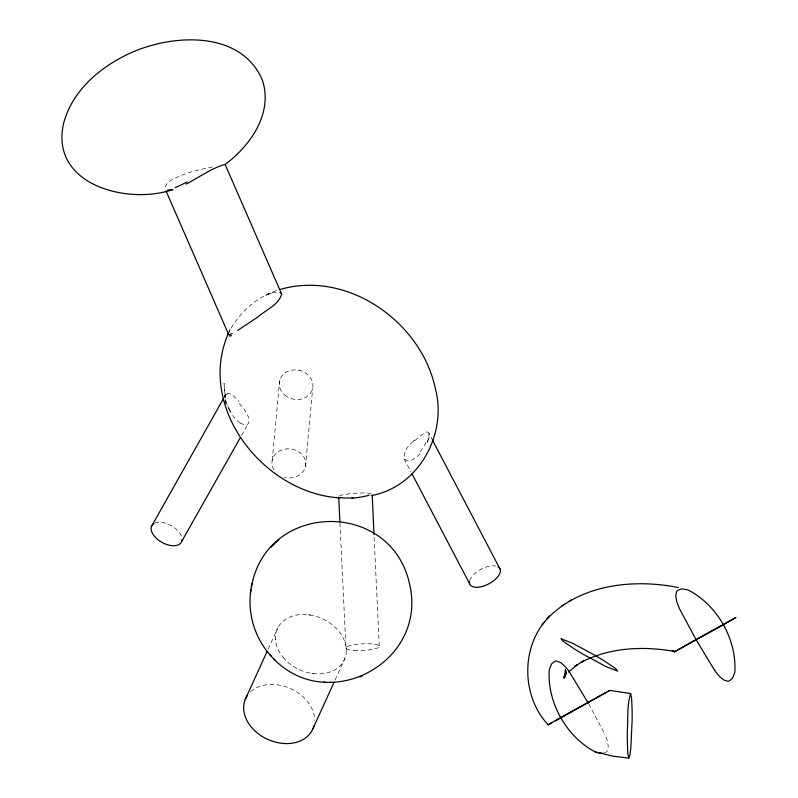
<?xml version="1.0" encoding="UTF-8"?>
<svg xmlns="http://www.w3.org/2000/svg" width="798" height="798" viewBox="0 0 798 798"><rect width="100%" height="100%" fill="white"/><g stroke="black" fill="none" stroke-linecap="round" stroke-linejoin="round"><path stroke-width="0.6" stroke-dasharray="3.99 2.99" d="M272.248 460.187L279.599 380.566M305.474 466.531L312.666 388.666M428.775 437.922L427.469 442.012M427.169 442.74L428.905 437.304L428.945 433.384L431.818 438.86M228.777 332.956L229.704 330.801M268.188 649.053L277.874 627.777M335.06 680.026L344.896 658.4M224.248 397.224L225.465 395.07L225.236 396.546L224.029 383.299L225.774 401.893M241.585 435.369L248.298 423.469M231.26 327.948C241.694 310.312 258.283 296.218 277.983 290.103M420.037 453.733C403.499 470.99 397.893 453.274 413.374 441.394M225.734 394.581L227.131 394.142M265.624 295.32L273.395 292.527L279.589 292.218M604.405 753.033L606.45 751.866A6.923 5.656 61 0 0 607.448 750.589L608.266 746.12L607.098 740.185A50.513 41.247 61 0 0 604.665 733.871M267.849 294.193L273.395 292.527M212.507 166.991C203.021 168.867 193.535 170.942 184.408 174.173C178.034 177.256 163.799 180.697 165.675 189.395M426.461 431.878L428.267 432.267A14.693 4.808 -59.6 0 1 428.965 437.763M308.287 614.749L310.671 615.088M313.504 673.602L311.759 673.372M299.34 370.571L299.898 370.711M240.278 422.97L243.919 424.626L247.21 424.416A16.239 6.893 49.2 0 0 247.43 414.671L244.188 409.254L239.091 403.15M588.754 703.956L604.685 733.861M404.067 458.69L410.97 471.857M229.445 409.913L227.56 405.793M230.313 411.519L227.24 404.965L225.475 398.89L225.894 403.13M346.242 648.295L346.342 650.3M275.529 639.966L275.46 638.639M379.25 645.772L374.062 535.917M339.958 522.979L345.983 648.545M250.692 691.706A36.878 27.84 24.5 0 1 290.582 688.614A36.878 27.84 24.5 0 1 314.631 720.634M273.933 469.852A16.948 14.534 5.3 0 1 284.946 449.104A16.948 14.534 5.3 0 1 305.784 464.117A16.948 14.534 5.3 0 1 284.158 477.224M469.743 580.365A16.948 8.279 -27.7 0 1 480.755 569.383A16.948 8.279 -27.7 0 1 496.246 566.131M154.902 523.009A16.948 9.586 29.4 0 1 170.762 525.333A16.948 9.586 29.4 0 1 181.834 537.503M240.288 423.12A21.386 10.524 62.7 0 1 229.335 409.963M225.944 404.436A14.374 4.738 63.2 0 1 225.575 394.272M226.921 393.873A21.127 5.267 54.7 0 1 239.001 401.554M339.489 495.767A16.967 2.234 -3.9 0 1 355.988 493.214A16.967 2.234 -3.9 0 1 371.539 493.782M414.92 440.686A19.681 4.908 -48 0 1 426.082 432.416M413.334 441.304A18.883 5.007 -48.2 0 1 414.83 439.808M425.853 442.331A19.561 8.11 -56.3 0 1 419.469 452.566M228.747 332.148A29.995 3.721 -51 0 1 230.353 328.886M282.991 657.153A36.878 27.92 25 0 0 343.778 660.844A36.878 27.92 25 0 0 305.913 614.54A36.878 27.92 25 0 0 282.991 657.153M354.033 650.42A16.948 3.332 -2.8 0 0 379.539 646.4A16.948 3.332 -2.8 0 0 354.272 644.644A16.948 3.332 -2.8 0 0 354.033 650.42M284.866 395.1A16.957 14.703 13.4 0 0 312.587 388.646A16.957 14.703 13.4 0 0 290.811 370.332A16.957 14.703 13.4 0 0 284.866 395.1"/><path stroke-width="1.2" d="M232.258 333.594L229.056 334.811L228.577 333.734M250.951 589.692C247.161 613.283 254.841 638.4 271.061 655.936M565.543 675.577L563.887 678.13L565.283 675.467L563.887 677.153L565.273 675.517L565.463 670.041L565.702 674.819L565.393 669.293M565.144 675.577L565.762 670.968L564.765 676.564L565.981 672.574L564.266 677.821L565.243 675.756M251.35 587.328C265.963 501.723 390.052 498.9 409.364 583.039C429.304 663.567 323.928 718.22 269.764 654.589M250.382 593.193L251.939 583.757M228.457 333.305C195.769 407.249 264.048 493.613 340.317 497.952M245.245 699.457L267.16 651.298M313.025 728.524L334.103 682.15M151.401 526.54L223.639 398.302M181.725 541.393L240.358 437.533M544.934 621.403C520.795 650.39 522.321 697.472 548.196 724.833C549.563 724.195 550.879 723.447 552.206 722.739M546.879 619.138C579.847 584.326 633.353 578.53 678.36 587.537M542.161 624.674L549.513 616.026M548.116 724.843L549.164 724.155M270.901 547.298L274.552 543.797M275.26 543.099L278.801 539.707M568.475 671.986L577.373 664.674L574.799 666.24L583.398 661.013L581.074 662.43C609.622 647.258 643.368 645.941 674.679 651.437L672.225 650.699L674.32 651.906L676.395 650.809M674.32 651.896L676.036 650.869M561.692 605.911L564.256 604.345M569.183 601.353L571.508 599.936M549.473 723.976L555.877 720.245M731.876 619.896L735.926 617.443L691.966 641.792M607.577 691.657L609.722 690.38L570.67 711.946M731.377 620.186L719.357 627.009A66.224 0.559 -29.7 0 1 713.412 630.31M677.532 650.011L676.465 650.619M677.831 649.831L683.088 646.829M605.911 692.624L555.368 721.013M683.427 646.639L684.445 646.061M685.123 645.672L690.041 642.879M556.425 719.936L557.523 719.317M690.679 642.52L691.327 642.151M558.061 719.008L558.6 718.709M559.139 718.4L560.186 717.811M560.695 717.522L563.857 715.746M713.372 630.34L677.811 650.031M186.173 184.109C197.824 178.014 213.285 167.341 224.657 164.568M359.778 677.003L362.472 675.796M280.048 289.455C347.479 269.854 421.334 321.863 435.379 388.646C447.449 434.122 418.89 486.84 371.329 495.638M630.62 693.472C626.859 705.073 628.196 718.569 627.328 730.858A73.286 7.711 -85.7 0 0 627.328 741.95L627.836 753.382L628.824 758.1L629.941 755.167L630.839 747.896L632.116 720.714A73.286 7.711 -85.7 0 0 632.116 709.621L631.607 698.19L630.62 693.472L610.61 690.579M603.178 753.312L597.183 752.614A28.269 23.082 61 0 1 595.308 751.955C566.67 736.983 547.518 703.158 549.154 670.909A28.269 23.082 61 0 1 549.533 668.953L551.588 663.906L554.859 661.273A6.923 5.656 61 0 1 556.455 661.053L560.705 662.599L565.193 666.609A50.513 41.247 61 0 1 569.383 671.916L588.306 703.178M353.344 498.181L352.048 498.231M329.474 682.3L331.36 682.38M323.659 682.061L325.235 682.14M167.63 190.064L173.046 189.515C127.78 205.146 49.885 185.126 63.501 123.75C71.83 91.132 99.63 67.401 129.077 53.656C171.081 34.015 240.797 29.416 262.382 80.119C273.255 112.997 250.652 145.565 225.116 164.448L281.684 294.133C278.552 304.976 265.814 310.013 257.834 316.936A33.925 1.167 -34.4 0 1 237.634 330.342M628.824 758.1L613.443 756.245L595.308 751.955M280.397 292.527L281.684 294.133M274.013 659.018L275.081 660.145M714.639 670.38L695.736 639.098L679.357 608.425M432.396 439.957L500.176 569.293M412.127 474.052L469.643 583.797M165.984 190.852L228.557 334.302M338.721 497.134L339.898 521.752M372.227 494.959L374.013 534.68M313.893 725.931A36.878 27.84 24.5 0 1 267.4 739.237A36.878 27.84 24.5 0 1 247.49 695.347M714.669 670.35A47.282 38.603 61 0 0 719.656 676.594L723.856 680.006L727.586 681.223A6.923 5.656 61 0 0 729.182 681.013L732.454 678.37L734.509 673.332A28.269 23.082 61 0 0 734.888 671.377C736.524 639.128 717.372 605.303 688.734 590.321A28.269 23.082 61 0 0 686.859 589.662L681.502 588.894L677.592 590.41A6.923 5.656 61 0 0 676.594 591.697L675.756 595.547L676.604 600.914A47.282 38.603 61 0 0 679.397 608.405M563.927 715.706A62.174 0.519 -29.7 0 1 570.6 711.976M187.051 181.974A31.94 7.162 -32.6 0 1 175.051 187.51M498.132 566.879A16.948 8.279 -27.7 0 1 488.286 584.126A16.948 8.279 -27.7 0 1 469.503 581.333M182.054 539.488A16.948 9.586 29.4 0 1 161.785 542.271A16.948 9.586 29.4 0 1 153.914 523.518M369.185 495.129A16.938 2.813 -6.3 0 1 353.434 498.032M352.437 497.912A16.967 2.234 -3.9 0 1 340.297 497.553M228.278 334.093A29.995 3.721 -51 0 1 228.338 333.474M231.38 335.579A33.606 2.813 -38.2 0 1 229.365 335.848M561.154 638.839L563.378 641.492L574.361 648.934A73.286 8.389 26.5 0 0 583.966 654.709L605.782 666.49L617.622 671.098L615.408 668.445L604.425 660.993A73.286 8.389 26.5 0 0 594.819 655.228L572.994 643.437L561.154 638.839"/></g></svg>
